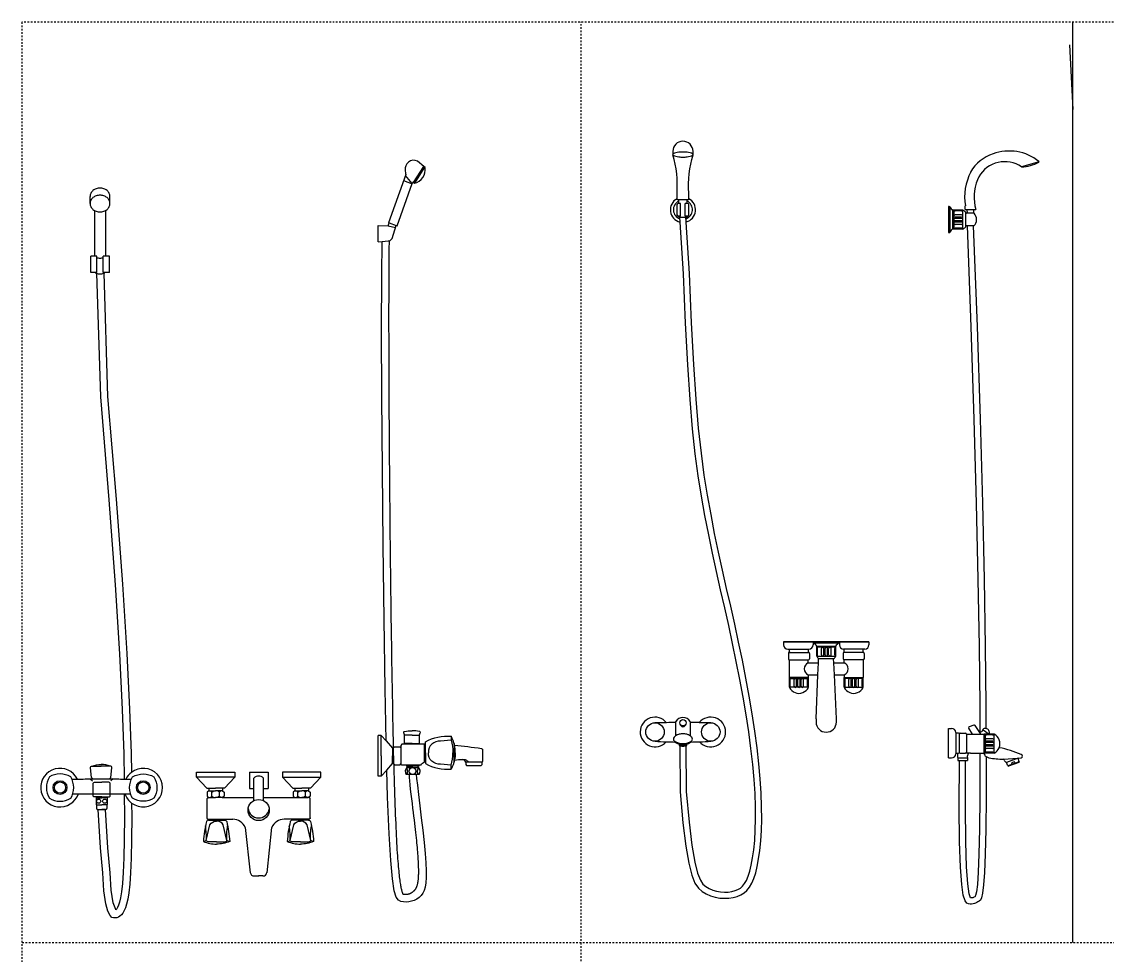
# Model space of a CAD drawing. Header units: inches. Extents: x -292 to 2932, y -132 to 3398.
# Drawn here: x 410.7 to 476.1, y 1110.4 to 1166.7 of the extents above; entities that cross this region are included whole.
import ezdxf

# ---------------------------------------------------------------- set-up
doc = ezdxf.new("R2010")
doc.units = ezdxf.units.IN
doc.header["$MEASUREMENT"] = 0
doc.linetypes.add('DASHDOT2', pattern=[0.5, 0.25, -0.125, 0, -0.125])

# ---------------------------------------------------------------- blocks, each defined once
blk = doc.blocks.new('showerheads_and_shower_faucets')
at = {"color": 18, "linetype": 'DASHDOT2', "true_color": 0x000000, "transparency": 33554541}
for p, q in [((924.4, 4796.1), (924.4, 1080.2)), ((7423.1, 4796.1), (924.4, 4796.1)), ((1781.4, 3383.5), (1781.4, 4796.7)), ((925.3, 3386.4), (7423.1, 3386.4)), ((1781.4, 1950.5), (1781.4, 3383.5))]:
    blk.add_line(p, q, dxfattribs=at)
at = {"color": 18, "true_color": 0x000000, "transparency": 33554541}
for p, q in [((2534.8, 3386.4), (2534.8, 4796.1)), ((2529.7, 4761.2), (2534.8, 4662.1)), ((1524.8, 4550.5), (1540.6, 4574.7)), ((1540.6, 4574.7), (1530.5, 4583.3)), ((2482.9, 4582.1), (2456, 4574.4)), ((1512.8, 4562.8), (1486.5, 4488.8)), ((1499.8, 4483.8), (1522.7, 4549)), ((1029.2, 4518.2), (1029.2, 4529)), ((1059.5, 4518.2), (1059.5, 4529)), ((1946.3, 4524), (1928.3, 4524)), ((1930.8, 4518.3), (1930.8, 4524)), ((1943.8, 4518.3), (1943.8, 4524)), ((1035.8, 4507.5), (1035.8, 4437.8)), ((1052.9, 4507.5), (1052.9, 4437.8)), ((1928.3, 4500.7), (1928.3, 4516.5)), ((1933.8, 4518.3), (1930.1, 4518.3)), ((1933.8, 4498.9), (1933.8, 4518.3)), ((1940.8, 4498.9), (1940.8, 4518.3)), ((1944.5, 4518.3), (1940.8, 4518.3)), ((1946.3, 4500.7), (1946.3, 4516.5)), ((2344.1, 4513.7), (2344.1, 4473.6)), ((2346.3, 4513), (2346.3, 4474.4)), ((2350.8, 4479.1), (2350.8, 4508.3)), ((2366, 4508.2), (2350.8, 4508.3)), ((2352.3, 4508.3), (2352.3, 4479.1)), ((2364.2, 4506.8), (2354.1, 4506.8)), ((2366, 4479.1), (2366, 4508.2)), ((2369.4, 4509), (2369.9, 4514.5)), ((2369.4, 4509), (2372.9, 4509)), ((2372.9, 4509), (2382.8, 4509)), ((2373, 4503.4), (2372.9, 4509)), ((2382.8, 4509), (2386.1, 4509)), ((2382.9, 4503.4), (2382.8, 4509)), ((2384.6, 4514.5), (2386.1, 4509)), ((1933.8, 4498.9), (1930.1, 4498.9)), ((1930.8, 4498.9), (1930.8, 4497.4)), ((1930.8, 4497.4), (1943.8, 4497.4)), ((1944.5, 4498.9), (1940.8, 4498.9)), ((1943.8, 4498.9), (1943.8, 4497.4)), ((2364.2, 4500.9), (2354.1, 4500.9)), ((2364.2, 4497.3), (2354.1, 4497.3)), ((2364.2, 4495.4), (2354.1, 4495.4)), ((2364.2, 4491.8), (2354.1, 4491.8)), ((2370.3, 4505.3), (2370.3, 4482)), ((2370.3, 4505), (2370.3, 4505.3)), ((2373, 4503.4), (2371.9, 4503.4)), ((2382.7, 4503.4), (2373, 4503.4)), ((1470.2, 4459.7), (1470.2, 4484.4)), ((1486.5, 4488.8), (1487.4, 4488.4)), ((1487.4, 4488.4), (1498.2, 4484.4)), ((1498.2, 4484.4), (1499.8, 4483.8)), ((2366, 4479.1), (2350.8, 4479.1)), ((2364.2, 4489.9), (2354.1, 4489.9)), ((2364.2, 4486.3), (2354.1, 4486.3)), ((2366, 4480.4), (2354.1, 4480.4)), ((2370.3, 4482.3), (2370.3, 4482)), ((2372.6, 4483.9), (2371.9, 4483.9)), ((2382, 4483.9), (2372.6, 4483.9)), ((2383, 4483.9), (2382, 4483.9)), ((1035.8, 4437.8), (1030.1, 4437.8)), ((1039.7, 4437.8), (1035.8, 4437.8)), ((1039.7, 4412.7), (1039.7, 4437.8)), ((1049, 4412.7), (1049, 4437.8)), ((1052.9, 4437.8), (1049, 4437.8)), ((1058.7, 4437.8), (1052.9, 4437.8)), ((1037.2, 4412.7), (1030.1, 4412.7)), ((1039.7, 4412.7), (1037.2, 4412.7)), ((1039.7, 4412.7), (1037.2, 4412.7)), ((1051.6, 4412.7), (1049, 4412.7)), ((1051.6, 4412.7), (1049, 4412.7)), ((1058.7, 4412.7), (1051.6, 4412.7)), ((2091.5, 3846.9), (2136.8, 3846.9)), ((2136.8, 3846.9), (2091.5, 3846.9)), ((2091.5, 3846.9), (2091.5, 3842)), ((2177, 3846.9), (2136.8, 3846.9)), ((2136.8, 3845.5), (2136.8, 3842)), ((2176.2, 3844.7), (2137.6, 3844.7)), ((2177, 3846.9), (2222.3, 3846.9)), ((2222.3, 3846.9), (2177, 3846.9)), ((2177, 3846.9), (2177, 3846.8)), ((2177, 3846.9), (2177, 3846.8)), ((2177, 3845.5), (2177, 3842)), ((2222.3, 3846.9), (2222.3, 3842)), ((2098, 3835.6), (2099, 3835.6)), ((2098.8, 3829.1), (2098.8, 3821)), ((2099, 3835.6), (2100.4, 3835.6)), ((2100.4, 3835.6), (2129.3, 3835.6)), ((2100.4, 3830.7), (2129.4, 3830.7)), ((2129.3, 3835.6), (2130.3, 3835.6)), ((2131, 3829.1), (2131, 3821)), ((2142.3, 3840.1), (2171.5, 3840.1)), ((2142.3, 3824.9), (2142.3, 3840.1)), ((2171.4, 3838.6), (2142.3, 3838.6)), ((2142.3, 3824.9), (2171.4, 3824.9)), ((2143.6, 3826.7), (2143.6, 3836.8)), ((2149.5, 3826.7), (2149.5, 3836.8)), ((2153.2, 3826.7), (2153.2, 3836.8)), ((2155, 3826.7), (2155, 3836.8)), ((2158.7, 3826.7), (2158.7, 3836.8)), ((2160.5, 3826.7), (2160.5, 3836.8)), ((2164.2, 3826.7), (2164.2, 3836.8)), ((2170.1, 3826.7), (2170.1, 3836.8)), ((2171.4, 3824.9), (2171.4, 3840.1)), ((2182.8, 3829.1), (2182.8, 3821)), ((2184.5, 3835.6), (2183.5, 3835.6)), ((2213.4, 3830.7), (2184.4, 3830.7)), ((2213.4, 3835.6), (2184.5, 3835.6)), ((2214.8, 3835.6), (2213.4, 3835.6)), ((2215.8, 3835.6), (2214.8, 3835.6)), ((2215, 3829.1), (2215, 3821)), ((2100.2, 3819.4), (2129.4, 3819.4)), ((2100.2, 3819.4), (2100.2, 3810.3)), ((2100.2, 3810.3), (2100.2, 3797.2)), ((2129.4, 3814.6), (2129.4, 3819.4)), ((2129.4, 3814.6), (2144.9, 3814.6)), ((2144.2, 3796.3), (2144.9, 3814.6)), ((2144.9, 3814.6), (2145.2, 3820.7)), ((2168.2, 3820.7), (2145.2, 3820.7)), ((2145.6, 3820.7), (2145.2, 3820.7)), ((2168.5, 3814.6), (2168.2, 3820.7)), ((2168.5, 3820.7), (2168.2, 3820.7)), ((2168.2, 3820.7), (2168.5, 3820.7)), ((2169.3, 3796.3), (2168.5, 3814.6)), ((2168.5, 3814.6), (2184.4, 3814.6)), ((2213.6, 3819.4), (2184.4, 3819.4)), ((2184.4, 3814.6), (2184.4, 3819.4)), ((2213.6, 3819.4), (2213.6, 3810.3)), ((2213.6, 3810.3), (2213.6, 3797.2)), ((2100.2, 3797.2), (2100.2, 3792.3)), ((2129.4, 3792.3), (2100.2, 3792.3)), ((2100.3, 3784.5), (2100.3, 3792.3)), ((2129.4, 3796.3), (2144.2, 3796.3)), ((2129.4, 3796.3), (2129.4, 3792.3)), ((2129.5, 3792.3), (2129.4, 3792.3)), ((2129.5, 3777.1), (2129.5, 3792.3)), ((2141.3, 3728.9), (2144.2, 3796.3)), ((2169.3, 3796.3), (2184.4, 3796.3)), ((2172.4, 3728.9), (2169.3, 3796.3)), ((2184.3, 3792.3), (2184.4, 3792.3)), ((2184.3, 3777.1), (2184.3, 3792.3)), ((2184.4, 3796.3), (2184.4, 3792.3)), ((2184.4, 3792.3), (2213.6, 3792.3)), ((2213.5, 3784.5), (2213.5, 3792.3)), ((2213.6, 3797.2), (2213.6, 3792.3)), ((2100.3, 3790.7), (2129.5, 3790.7)), ((2100.3, 3777.1), (2100.3, 3784.5)), ((2129.5, 3777.1), (2100.3, 3777.1)), ((2101.7, 3778.9), (2101.7, 3789)), ((2107.6, 3778.9), (2107.6, 3789)), ((2111.2, 3778.9), (2111.2, 3789)), ((2113.1, 3778.9), (2113.1, 3789)), ((2116.7, 3778.9), (2116.7, 3789)), ((2118.6, 3778.9), (2118.6, 3789)), ((2122.2, 3778.9), (2122.2, 3789)), ((2128.1, 3778.9), (2128.1, 3789)), ((2213.5, 3790.7), (2184.3, 3790.7)), ((2184.3, 3777.1), (2213.5, 3777.1)), ((2185.7, 3778.9), (2185.7, 3789)), ((2191.6, 3778.9), (2191.6, 3789)), ((2195.2, 3778.9), (2195.2, 3789)), ((2197.1, 3778.9), (2197.1, 3789)), ((2200.7, 3778.9), (2200.7, 3789)), ((2202.6, 3778.9), (2202.6, 3789)), ((2206.2, 3778.9), (2206.2, 3789)), ((2212.1, 3778.9), (2212.1, 3789)), ((2213.5, 3777.1), (2213.5, 3784.5)), ((1926.1, 3724.5), (1926.1, 3723.1)), ((1926.1, 3723.1), (1926.1, 3703)), ((1948.5, 3724.5), (1948.5, 3723.1)), ((1948.5, 3723.1), (1948.5, 3702.9)), ((2344.1, 3668.9), (2344.1, 3714.2)), ((2344.1, 3714.2), (2348.9, 3714.2)), ((2375, 3714.5), (2380.6, 3705.5)), ((2383.1, 3719), (2376, 3716.8)), ((2391, 3709.5), (2384.9, 3718.4)), ((2393.7, 3705.6), (2391, 3709.5)), ((2396.6, 3712.6), (2397.1, 3712.2)), ((2397.1, 3712.2), (2406.5, 3705.4)), ((1470.2, 3640.8), (1470.2, 3703.3)), ((2355.4, 3707.8), (2355.4, 3706.7)), ((2355.4, 3706.7), (2355.4, 3676.5)), ((2360.3, 3705.3), (2360.3, 3677.8)), ((2361.9, 3707), (2370, 3707)), ((2371.6, 3705.5), (2380.6, 3705.5)), ((2371.6, 3705.3), (2371.6, 3677.8)), ((2380.6, 3705.5), (2393.7, 3705.5)), ((2393.7, 3705.5), (2398.7, 3705.5)), ((2398.7, 3676.3), (2398.7, 3705.5)), ((2406.5, 3705.4), (2398.7, 3705.4)), ((2400.2, 3705.4), (2400.2, 3676.3)), ((2412.1, 3704.1), (2402, 3704.1)), ((2412.1, 3698.2), (2402, 3698.2)), ((2412.1, 3694.5), (2402, 3694.5)), ((2412.1, 3692.7), (2402, 3692.7)), ((2413.9, 3705.4), (2406.5, 3705.4)), ((2413.9, 3676.3), (2413.9, 3705.4)), ((1492.5, 3683.9), (1493.8, 3683.9)), ((1514.3, 3689.9), (1514.3, 3690.9)), ((1530.4, 3689.9), (1530.4, 3690.9)), ((1931.6, 3689.5), (1931.6, 3687.9)), ((1931.6, 3687.9), (1943.2, 3687.9)), ((1943.2, 3687.9), (1943.2, 3689.5)), ((2355.4, 3676.5), (2355.4, 3675.4)), ((2361.9, 3676.2), (2370, 3676.2)), ((2375, 3676.3), (2370, 3676.2)), ((2377.9, 3676.3), (2375, 3676.3)), ((2377.9, 3676.3), (2392.2, 3676.3)), ((2392.2, 3676.3), (2398.7, 3676.3)), ((2413.9, 3676.3), (2398.7, 3676.3)), ((2412.1, 3689), (2402, 3689)), ((2412.1, 3687.2), (2402, 3687.2)), ((2412.1, 3683.5), (2402, 3683.5)), ((2412.1, 3677.6), (2402, 3677.6)), ((1492.5, 3660.2), (1493.8, 3660.2)), ((2344.1, 3668.9), (2348.9, 3668.9)), ((2358.3, 3669.1), (2358.3, 3665.2)), ((2358.3, 3669.1), (2373, 3669.1)), ((2358.3, 3665.2), (2360.9, 3665.2)), ((2360.9, 3665.2), (2370.4, 3665.2)), ((2370.4, 3665.2), (2373, 3665.2)), ((2373, 3669.1), (2373, 3665.2)), ((2428, 3667), (2450.5, 3668.6)), ((2450.6, 3668.6), (2433.1, 3662.2)), ((2435, 3656.8), (2433.1, 3662.2)), ((2452.4, 3662.9), (2435, 3656.8)), ((2451.9, 3661.9), (2436, 3656.3)), ((2450.5, 3668.6), (2450.6, 3668.6)), ((2450.6, 3668.6), (2455.6, 3669)), ((2452.4, 3662.9), (2450.6, 3668.6)), ((2452.4, 3662.9), (2451.9, 3661.9)), ((1273.1, 3647), (1282.7, 3647)), ((1282.7, 3647), (1292, 3647)), ((1292, 3647), (1301.7, 3647)), ((1517.8, 3643.5), (1513.5, 3643.5)), ((1514.1, 3658.2), (1514.1, 3656.1)), ((1514.1, 3656.1), (1515.4, 3656.1)), ((1514.1, 3654.4), (1515.4, 3654.4)), ((1515.4, 3656.1), (1523.3, 3656.1)), ((1515.4, 3656.1), (1515.4, 3654.4)), ((1515.4, 3654.4), (1531.2, 3654.4)), ((1528.9, 3643.5), (1517.8, 3643.5)), ((1531.2, 3656.1), (1523.3, 3656.1)), ((1533.1, 3643.5), (1528.9, 3643.5)), ((1531.2, 3656.1), (1531.2, 3654.4)), ((1532.5, 3656.1), (1531.2, 3656.1)), ((1531.2, 3654.4), (1532.5, 3654.4)), ((1532.5, 3658.2), (1532.5, 3656.1)), ((2435, 3656.8), (2436, 3656.3)), ((1280.2, 3621.9), (1280.2, 3638.2)), ((1294.6, 3621.9), (1294.6, 3638.2)), ((1273.1, 3621.9), (1280.2, 3621.9)), ((1280.2, 3608.2), (1280.2, 3621.9)), ((1294.6, 3608.2), (1294.6, 3621.9)), ((1294.6, 3621.9), (1301.7, 3621.9)), ((1280.2, 3603.6), (1280.2, 3608.2)), ((1294.6, 3603.6), (1294.6, 3608.2)), ((1041.4, 3589.9), (1052.6, 3589.9)), ((1235.1, 3575), (1247.7, 3575)), ((1266.9, 3562.4), (1274.5, 3493.2)), ((1307.3, 3562.4), (1299.7, 3493.2)), ((1339.1, 3575), (1326.5, 3575)), ((1280.3, 3488.2), (1287.4, 3488.2)), ((1293.9, 3488.2), (1286.9, 3488.2))]:
    blk.add_line(p, q, dxfattribs=at)
for points in [[(1952.8, 4593.1), (1952.8, 4598.1, 1), (1921.8, 4598.1), (1921.8, 4593.1)], [(1921.9, 4596.7, 0.114468), (1921.8, 4596.1, 0.263573)], [(1928.3, 4525.7), (1928.3, 4534.2, 0.09167), (1921.8, 4592.8, 0.091964)], [(1946.3, 4525.7), (1946.3, 4534.2, -0.09167), (1952.8, 4592.8, -0.091964)], [(1524.8, 4550.5), (1525.9, 4549.4, 0.401131), (1542.2, 4573.5), (1540.6, 4574.7)], [(1522.7, 4549, -0.001472), (1512.1, 4560.9, -1.013604)], [(1059.5, 4529, 0.114159), (1058.4, 4533.8, 0.10366), (1055.1, 4538.1, 0.091606), (1050.3, 4540.9, 0.08459), (1044.4, 4541.9, 0.08459), (1038.4, 4540.9, 0.091606), (1033.6, 4538.1, 0.10366), (1030.3, 4533.8, 0.114159), (1029.2, 4529, 0.114159)], [(1059.5, 4518.2, 0.114159), (1058.4, 4523, 0.10366), (1055.1, 4527.3, 0.091606), (1050.3, 4530, 0.08459), (1044.4, 4531, 0.08459), (1038.4, 4530, 0.091606), (1033.6, 4527.3, 0.10366), (1030.3, 4523, 0.114159)], [(1928.3, 4524), (1928.3, 4525.7, 0.09167)], [(1946.3, 4524), (1946.3, 4525.7, -0.09167)], [(1030.3, 4523, 0.114159), (1029.2, 4518.2, 0.114159)], [(1029.2, 4518.2, 0.114159), (1030.3, 4513.4, 0.10366), (1033.6, 4509.1, 0.043813), (1035.8, 4507.5, 0.08459)], [(1035.8, 4507.5, 0.047602), (1038.4, 4506.3, 0.08459), (1044.4, 4505.3, 0.08459), (1050.3, 4506.3, 0.047602), (1052.9, 4507.5, 0.10366)], [(1052.9, 4507.5, 0.043813), (1055.1, 4509.1, 0.10366), (1058.4, 4513.4, 0.114159), (1059.5, 4518.2, 0.114159)], [(1487.6, 4461.2, 0.189229), (1491.7, 4464.6), (1498.2, 4484.4)], [(1470.2, 4459.7), (1476.4, 4460.2, 0.248032)], [(1476.4, 4460.2), (1486, 4460.9, 0.056167), (1487.6, 4461.2)], [(1039.7, 4435.2, 0.036466), (1041.4, 4434.9, 0.034134), (1044.4, 4434.7, 0.034134), (1047.3, 4434.9, 0.036466), (1049, 4435.2, 0.08895)], [(1037.2, 4412.7), (1037.2, 4412.1, 0.030318), (1038.5, 4411.5, 0.010823), (1039, 4411.3, 0.034134)], [(1039, 4411.3, 0.053006), (1041.4, 4410.7, 0.034134), (1044.4, 4410.5, 0.034134), (1047.3, 4410.7, 0.050833), (1049.7, 4411.3, 0.010364), (1050.1, 4411.4)], [(1050.1, 4411.4, 0.032947), (1051.6, 4412.1), (1051.6, 4412.7)], [(2129.4, 3830.7, 0.037356), (2129.6, 3832.4, 0.066315), (2129.4, 3835.5, 0.066315)], [(2184.4, 3830.7, -0.037356), (2184.2, 3832.4, -0.066315), (2184.4, 3835.5, -0.066315)], [(2141.3, 3728.9), (2141.3, 3724, 1), (2172.4, 3724), (2172.4, 3728.9)], [(2172.3, 3725.3, 0.114468), (2172.4, 3725.9, 0.263573)], [(1514.3, 3690.9), (1510.8, 3690.9), (1510.8, 3704.2), (1509.6, 3707.5, -0.493093), (1510.9, 3709.4, -0.046002), (1522.3, 3710.5, -0.460491)], [(1530.4, 3690.9), (1533.8, 3690.9), (1533.8, 3704.2), (1535, 3707.5, 0.493093), (1533.7, 3709.4, 0.046002), (1522.3, 3710.5, 0.460491)], [(1543, 3687.5), (1543, 3693.7, -0.154226), (1582.3, 3702.2)], [(1582.3, 3696.3), (1565.8, 3694.6, 0.460497), (1547.5, 3677.3, 0.002781), (1547.5, 3677)], [(1582.3, 3702.2), (1582.3, 3696.3, -0.06718), (1584.9, 3677)], [(1587.4, 3688.7, 0.069009), (1582.3, 3702.2, 42.740957)], [(1937.3, 3690.9, 0.167236), (1951.3, 3695.7, 0.010037)], [(1543, 3677), (1543, 3687.5, -0.154226)], [(1543, 3677), (1543, 3665.3, 0.154226)], [(1582.3, 3657.8), (1565.8, 3659.5, -0.460497), (1547.5, 3676.8, -0.002781), (1547.5, 3677)], [(1582.3, 3651.8), (1582.3, 3657.8, 0.06718), (1584.9, 3677)], [(1587.4, 3688.7, -0.016026), (1628.5, 3683.4, -0.465055), (1630.4, 3680.2), (1630.4, 3664), (1629.7, 3662.3)], [(1588.6, 3677, 0.055999), (1587.4, 3688.7, 42.740957)], [(1588.6, 3677, -0.054905), (1587.4, 3665.6, -42.740957)], [(1032.1, 3656.5, -0.080845), (1046.1, 3658.8, -0.039297)], [(1060.1, 3656.5, 0.080845), (1046.1, 3658.8, 0.039297)], [(1505.1, 3659.9), (1505.1, 3659.3), (1506.6, 3658.2), (1514.1, 3658.2, -0.243813)], [(1532.5, 3658.2), (1536.1, 3658.2, -0.243813), (1541.3, 3662.3), (1541.3, 3665.3)], [(1543, 3665.3), (1543, 3660.4, 0.154226), (1582.3, 3651.8)], [(1587.4, 3665.6, -0.070105), (1582.3, 3651.8, -42.740957)], [(1587.4, 3665.6, -0.053056), (1600.1, 3666.8, -0.284558)], [(1600.1, 3666.8, -0.006139), (1601.5, 3666.8, -0.284558), (1608.3, 3662.3, 0.077789)], [(1604.5, 3662.3, 0.234462), (1600.1, 3666.8, 0.215044)], [(1629.7, 3662.3), (1604.5, 3662.3, 0.234462)], [(999.5, 3639.8, 0.281574), (966.8, 3639.8, 3.55146)], [(1033.2, 3636.9), (1031.4, 3639.2), (1029.7, 3654, -0.472691), (1032.1, 3656.5)], [(1059, 3636.9), (1060.8, 3639.2), (1062.5, 3654, 0.472691), (1060.1, 3656.5)], [(1094.3, 3639.8, -0.281574), (1127, 3639.8, -3.55146)], [(1514.1, 3658.2), (1532.5, 3658.2, -0.243813)], [(966.8, 3639.8, 0.281574), (966.8, 3607.1, 3.55146)], [(999.5, 3607.1, 0.281574), (999.5, 3639.8, 3.55146)], [(1001.4, 3636.2, -0.00159), (1009.8, 3636.4, 0.018232)], [(1009.8, 3636.4, -0.004447), (1033.2, 3636.9, -0.00338)], [(1033.2, 3636.9, -0.000907), (1038, 3636.9, -0.00338), (1055.8, 3636.9, -0.000601), (1059, 3636.9, 0.018232)], [(1033.7, 3614.1), (1033.7, 3629.6, -0.414214), (1035.7, 3631.6), (1046.9, 3631.6)], [(1060.1, 3614.1), (1060.1, 3629.6, 0.414214), (1058.1, 3631.6), (1046.9, 3631.6)], [(1059, 3636.9, -0.004254), (1081.4, 3636.5, 0.018232)], [(1081.4, 3636.5, -0.000501), (1084, 3636.5, 0.018232)], [(1084, 3636.5, -0.00159), (1092.4, 3636.2, 0.018232)], [(1094.3, 3607.1, -0.281574), (1094.3, 3639.8, -3.55146)], [(1127, 3639.8, -0.281574), (1127, 3607.1, -3.55146)], [(1033.7, 3611.4), (1033.7, 3614.1, -0.414214)], [(1038.3, 3609.4), (1035.7, 3609.4, -0.414214), (1033.7, 3611.4)], [(1038.3, 3609.5), (1038.3, 3598.1, 0.414214), (1039.1, 3597.3), (1039.2, 3597.3)], [(1046.9, 3609.4), (1038.3, 3609.4, -0.414214)], [(1046.9, 3609.4), (1055.5, 3609.4, 0.414214)], [(1055.5, 3609.5), (1055.5, 3598.1, -0.414214), (1054.7, 3597.3), (1054.6, 3597.3)], [(1055.5, 3609.4), (1058.1, 3609.4, 0.414214), (1060.1, 3611.4)], [(1060.1, 3611.4), (1060.1, 3614.1, 0.414214)], [(966.8, 3607.1, 0.281574), (999.5, 3607.1, 3.55146)], [(1039.2, 3597.3), (1039.2, 3591.5, 0.414214), (1040.8, 3589.9), (1041.2, 3589.9), (1041.4, 3589.9)], [(1054.6, 3597.3), (1054.6, 3591.5, -0.414214), (1053, 3589.9), (1052.6, 3589.9), (1052.6, 3589.9)], [(1127, 3607.1, -0.281574), (1094.3, 3607.1, -3.55146)], [(1210.9, 3608.2), (1207.9, 3606.2), (1207.9, 3577.2, 0.486035), (1210.7, 3575)], [(1366.3, 3577.2), (1366.3, 3606.2, 0.414214), (1364.3, 3608.2), (1363.9, 3608.2)], [(1366.3, 3577.2, -0.486035), (1363.5, 3575)], [(1210.7, 3573.8, 0.267309), (1207.3, 3571.4, 0.037287), (1202.7, 3541, 0.091288), (1222.9, 3536.8, 2.64258)], [(1202.7, 3541, 0.167018), (1207.1, 3542.4, 0.059643), (1205.9, 3564.7, -3.293794)], [(1222.9, 3540.2), (1211.1, 3540.2, -0.256857), (1207.1, 3542.4), (1212.7, 3566.4, -0.295314), (1222.9, 3572.2, -0.695222)], [(1210.7, 3575), (1235.1, 3575, -0.298825)], [(1235.1, 3573.8, -0.267309), (1238.5, 3571.4, -0.037287), (1243.1, 3541, -0.091288), (1222.9, 3536.8, -2.64258)], [(1222.9, 3540.2), (1234.7, 3540.2, 0.256857), (1238.7, 3542.4), (1233.1, 3566.4, 0.295314), (1222.9, 3572.2, 0.695222)], [(1243.1, 3541, -0.167018), (1238.7, 3542.4, -0.059643), (1239.9, 3564.7, 3.293794)], [(1339.1, 3573.8, 0.267309), (1335.7, 3571.4, 0.037287), (1331.1, 3541, 0.091288), (1351.3, 3536.8, 2.64258)], [(1331.1, 3541, 0.167018), (1335.5, 3542.4, 0.059643), (1334.3, 3564.7, -3.293794)], [(1351.3, 3540.2), (1339.5, 3540.2, -0.256857), (1335.5, 3542.4), (1341.1, 3566.4, -0.295314), (1351.3, 3572.2, -0.695222)], [(1363.5, 3575), (1339.1, 3575, 0.298825)], [(1363.5, 3573.8, -0.267309), (1366.9, 3571.4, -0.037287), (1371.5, 3541, -0.091288), (1351.3, 3536.8, -2.64258)], [(1351.3, 3540.2), (1363.1, 3540.2, 0.256857), (1367.1, 3542.4), (1361.5, 3566.4, 0.295314), (1351.3, 3572.2, 0.695222)], [(1371.5, 3541, -0.167018), (1367.1, 3542.4, -0.059643), (1368.3, 3564.7, 3.293794)]]:
    blk.add_lwpolyline(points, format="xyb", dxfattribs=at)
blk.add_lwpolyline([(1921.8, 4593.2, 0.263573), (1922.4, 4592.1, 0.074288), (1926.3, 4590.5, 0.035232), (1930.9, 4589.7, 0.025624), (1937.3, 4589.3, 0.025624), (1943.7, 4589.7, 0.035232), (1948.3, 4590.5, 0.074288), (1952.2, 4592.1, 0.263573), (1952.8, 4593.2, 0.263573), (1952.2, 4594.3, 0.074288), (1948.3, 4595.9, 0.035232), (1943.7, 4596.7, 0.025624), (1937.3, 4597, 0.025624), (1930.9, 4596.7, 0.035232), (1926.3, 4595.9, 0.074288), (1922.4, 4594.3, 0.263573)], format="xyb", close=True, dxfattribs=at)
for points in [[(1541.6, 4573.9), (1525.9, 4549.4)], [(1509.4, 4553.4), (1522.5, 4548.4)], [(1933, 4489.8), (1932.5, 4497.4)], [(1942.3, 4490), (1941.9, 4497.4)], [(1942.3, 4489.8), (1942.3, 4490)], [(1470.2, 4484.4), (1486, 4483.8)], [(1486, 4483.8), (1487.4, 4488.4)], [(1486, 4483.8), (1497.2, 4481.5)], [(1932.6, 3687.6), (1932.9, 3616.9), (1937.3, 3569.6), (1941.7, 3533.8), (1946.1, 3507.6), (1950.7, 3489.3), (1955.6, 3477.2), (1960.9, 3469.4), (1966.7, 3464.4), (1972.9, 3460.6), (1979.6, 3457.7), (1986.6, 3455.6), (1993.6, 3454.3), (2000.7, 3453.9), (2007.6, 3454.1), (2014.2, 3455.1), (2020.3, 3456.7), (2025.9, 3459.1), (2030.9, 3462.2), (2035.4, 3466.1), (2039.4, 3471.1), (2042.9, 3477.1), (2046, 3484.4), (2048.8, 3492.9), (2051.2, 3502.8), (2053.3, 3514.3), (2055.1, 3527.3), (2056.6, 3541.8), (2057.6, 3557.8), (2058, 3575.3), (2057.9, 3594.3), (2057.2, 3614.8), (2055.8, 3636.7), (2053.6, 3660), (2050.8, 3684.5), (2047.3, 3710.1), (2043.3, 3736.5), (2038.7, 3763.5), (2033.7, 3791), (2028.3, 3818.6), (2022.6, 3846.3), (2016.6, 3873.8), (2010.5, 3901.2), (2004.2, 3928.7), (1998, 3956.4), (1991.9, 3984.3), (1985.9, 4012.8), (1980.3, 4041.8), (1974.9, 4071.5), (1970, 4102.3), (1965.6, 4135.9), (1961.4, 4174.1), (1957.6, 4218.7), (1954, 4271.8), (1950.6, 4335.2), (1947.4, 4410.8), (1942.4, 4489.8)], [(1933, 4489.5), (1933, 4489.8)], [(1942, 3687.6), (1942.4, 3617.4), (1946.7, 3570.6), (1951.1, 3535.1), (1955.4, 3509.5), (1959.7, 3492.2), (1964, 3481.6), (1968, 3475.7), (1972.3, 3472), (1977.3, 3468.9), (1982.9, 3466.5), (1988.8, 3464.8), (1994.8, 3463.7), (2000.9, 3463.3), (2006.8, 3463.5), (2012.3, 3464.3), (2017.3, 3465.7), (2021.6, 3467.5), (2025.3, 3469.7), (2028.6, 3472.6), (2031.7, 3476.4), (2034.5, 3481.4), (2037.2, 3487.7), (2039.7, 3495.5), (2042, 3504.8), (2044.1, 3515.8), (2045.8, 3528.4), (2047.2, 3542.6), (2048.2, 3558.2), (2048.7, 3575.4), (2048.6, 3594.1), (2047.8, 3614.3), (2046.4, 3636), (2044.3, 3659), (2041.5, 3683.4), (2038, 3708.8), (2034, 3735), (2029.5, 3761.9), (2024.5, 3789.2), (2019.1, 3816.8), (2013.4, 3844.3), (2007.5, 3871.7), (2001.3, 3899.1), (1995.1, 3926.6), (1988.9, 3954.3), (1982.7, 3982.4), (1976.8, 4010.9), (1971.1, 4040.1), (1965.7, 4069.9), (1960.8, 4101), (1956.3, 4134.8), (1952.1, 4173.2), (1948.2, 4218), (1944.7, 4271.3), (1941.3, 4334.8), (1938.1, 4410.4), (1933, 4489.5)], [(2372.6, 4483.9), (2378.4, 4329.4), (2383, 4187.7), (2386.6, 4058.7), (2389.1, 3942.6), (2390.9, 3839.4), (2391.9, 3749.4), (2392.1, 3709.1)], [(2382, 4483.9), (2387.8, 4329.7), (2392.5, 4188), (2396, 4059), (2398.6, 3942.8), (2400.3, 3839.6), (2401.3, 3749.5), (2401.5, 3713.9)], [(1482.6, 3695), (1481, 3774.7), (1479.4, 3880.9), (1478, 3995), (1476.9, 4110.8), (1476.1, 4222.3), (1475.8, 4323.5), (1475.9, 4408.1), (1476.4, 4460.2)], [(1494.1, 3684.4), (1494.1, 3685.8), (1493.9, 3696.3), (1493.6, 3707.1), (1493.4, 3718.2), (1493.1, 3729.5), (1492.9, 3741.1), (1492.7, 3752.9), (1492.5, 3765), (1492.2, 3777.3), (1492, 3789.8), (1491.8, 3802.5), (1491.6, 3815.4), (1491.4, 3828.5), (1491.2, 3841.7), (1491, 3855.1), (1490.8, 3868.7), (1490.6, 3882.4), (1490.4, 3896.2), (1490.2, 3910.1), (1490, 3924.2), (1489.9, 3938.3), (1489.7, 3952.5), (1489.5, 3966.7), (1489.3, 3981.1), (1489.2, 3995.4), (1489, 4009.8), (1488.9, 4024.2), (1488.7, 4038.6), (1488.6, 4052.9), (1488.5, 4067.3), (1488.3, 4081.7), (1488.2, 4095.9), (1488.1, 4110.2), (1488, 4124.3), (1487.9, 4138.4), (1487.8, 4152.4), (1487.7, 4166.3), (1487.6, 4180.1), (1487.5, 4193.8), (1487.4, 4207.3), (1487.4, 4220.6), (1487.3, 4233.9), (1487.2, 4247), (1487.2, 4260.1), (1487.2, 4273.2), (1487.1, 4286.5), (1487.1, 4300), (1487.1, 4313.7), (1487, 4327.8), (1487, 4342.2), (1487, 4357.3), (1487.1, 4373.1), (1487.1, 4389.9), (1487.2, 4407.8), (1487.3, 4427), (1487.5, 4447.7), (1487.6, 4461.2)], [(1030.1, 4412.7), (1030.1, 4437.8)], [(1058.7, 4412.7), (1058.7, 4437.8)], [(1039, 4411.3), (1044.9, 4221.9), (1058, 4064.3), (1067.5, 3934.2), (1074.2, 3828.2), (1078.4, 3743.1), (1080.7, 3675.4), (1081.4, 3636.5)], [(1050.1, 4411.4), (1056, 4222.8), (1069.1, 4065.2), (1078.7, 3934.9), (1085.4, 3828.8), (1089.6, 3743.5), (1091.9, 3675.7), (1092.4, 3646.8)], [(1475.2, 3703.3), (1470.2, 3703.3)], [(1475.2, 3672.1), (1475.2, 3703.3)], [(1475.2, 3703.3), (1482.6, 3695)], [(1482.6, 3695), (1492.5, 3683.9)], [(1522.3, 3703.6), (1510.8, 3703.6)], [(1522.3, 3703.6), (1533.8, 3703.6)], [(1492.5, 3683.9), (1492.5, 3672.1)], [(1493.8, 3683.9), (1493.8, 3684.1), (1494.1, 3684.4)], [(1493.8, 3672.1), (1493.8, 3683.9)], [(1494.1, 3684.4), (1495.7, 3685.8), (1503.9, 3685.8), (1505.1, 3684.2)], [(1514.3, 3689.9), (1506.6, 3689.9), (1505.1, 3688.1)], [(1505.1, 3688.1), (1505.1, 3684.2)], [(1505.1, 3684.2), (1505.1, 3659.9)], [(1522.3, 3690.9), (1514.3, 3690.9)], [(1530.4, 3689.9), (1514.3, 3689.9)], [(1522.3, 3690.9), (1530.4, 3690.9)], [(1541.3, 3687.5), (1541.3, 3689.9), (1530.4, 3689.9)], [(1541.3, 3665.3), (1541.3, 3687.5)], [(1541.3, 3687.5), (1543, 3687.5)], [(1543, 3687.5), (1543, 3690.5)], [(1543, 3677), (1543, 3687.5)], [(1543, 3677), (1543, 3663.6)], [(1586.8, 3691), (1586.8, 3677)], [(1586.8, 3663.1), (1586.8, 3677)], [(2392.2, 3676.3), (2392.3, 3672.7), (2392.1, 3609.5), (2391.6, 3559.6), (2390.8, 3521.7), (2389.7, 3494.1), (2388.4, 3475.3), (2387, 3463.7), (2385.7, 3458.1), (2385.1, 3457), (2385.1, 3456.9), (2384.2, 3456.3), (2383.1, 3455.7), (2382.2, 3455.2), (2381.2, 3454.9), (2380.3, 3454.7), (2379.2, 3454.6), (2377.8, 3454.6), (2377.8, 3454.6), (2376, 3460.8), (2373.7, 3476.1), (2371.9, 3501.9), (2370.5, 3540.5), (2370, 3594.1), (2370.4, 3665.1)], [(1475.2, 3672.1), (1475.2, 3640.8)], [(1483.8, 3650.4), (1492.5, 3660.2)], [(1492.5, 3660.2), (1492.5, 3672.1)], [(1493.8, 3672.1), (1493.8, 3660.2)], [(1493.8, 3660.2), (1493.8, 3660), (1494.8, 3659.2)], [(1494.8, 3659.2), (1495.7, 3658.3), (1503.9, 3658.3), (1505.1, 3659.9)], [(1517.8, 3643.5), (1517.9, 3639.2), (1518.3, 3633.9), (1518.9, 3627.7), (1519.6, 3620.9), (1520.5, 3613.7), (1521.4, 3606.3), (1522.3, 3599), (1523.2, 3592), (1524.1, 3585.5), (1524.8, 3579.5), (1525.5, 3573.9), (1526.1, 3568.7), (1526.7, 3563.8), (1527.2, 3559.2), (1527.7, 3554.8), (1528.2, 3550.6), (1528.6, 3546.6), (1529, 3542.7), (1529.3, 3538.9), (1529.7, 3535.3), (1530, 3531.8), (1530.3, 3528.4), (1530.6, 3525.2), (1530.8, 3522), (1531, 3519), (1531.2, 3516.1), (1531.4, 3513.3), (1531.5, 3510.6), (1531.7, 3508), (1531.8, 3505.6), (1531.8, 3503.2), (1531.9, 3501), (1532, 3498.8), (1532, 3496.7), (1532, 3494.8), (1532, 3492.9), (1532, 3491.1), (1531.9, 3489.4), (1531.9, 3487.8), (1531.8, 3486.3), (1531.7, 3484.9), (1531.6, 3483.5), (1531.5, 3482.2), (1531.3, 3481), (1531.2, 3479.9), (1531.1, 3478.9), (1530.9, 3477.9), (1530.7, 3476.9), (1530.6, 3476.1), (1530.4, 3475.3), (1530.2, 3474.5), (1530, 3473.8), (1529.8, 3473.2), (1529.6, 3472.5), (1529.4, 3472), (1529.2, 3471.4), (1529, 3470.9), (1528.8, 3470.4), (1528.6, 3470), (1528.3, 3469.5), (1528.1, 3469.1), (1527.9, 3468.7), (1527.6, 3468.3), (1527.4, 3468), (1527.1, 3467.6), (1526.9, 3467.3), (1526.6, 3466.9), (1526.4, 3466.6), (1526.1, 3466.3), (1525.8, 3465.9), (1525.6, 3465.6), (1525.3, 3465.3), (1525, 3465), (1524.7, 3464.8), (1524.4, 3464.5), (1524.1, 3464.2), (1523.8, 3464), (1523.5, 3463.7), (1523.2, 3463.5), (1522.9, 3463.2), (1522.6, 3463), (1522.3, 3462.8), (1522, 3462.6), (1521.7, 3462.4), (1521.4, 3462.2), (1521.1, 3462), (1520.8, 3461.8), (1520.5, 3461.6), (1520.1, 3461.5), (1519.8, 3461.3), (1519.5, 3461.2), (1519.2, 3461), (1518.9, 3460.9), (1518.6, 3460.8), (1518.2, 3460.6), (1517.9, 3460.5), (1517.6, 3460.4), (1517.3, 3460.3), (1517, 3460.2), (1516.6, 3460.1), (1516.3, 3460), (1516, 3460), (1515.7, 3459.9), (1515.3, 3459.8), (1515, 3459.8), (1514.7, 3459.7), (1514.4, 3459.7), (1514.1, 3459.6), (1513.7, 3459.6), (1513.4, 3459.6), (1513.1, 3459.6), (1512.8, 3459.6), (1512.5, 3459.5), (1512.2, 3459.5), (1511.9, 3459.5), (1511.6, 3459.6), (1511.3, 3459.6), (1511, 3459.6), (1510.7, 3459.6), (1510.5, 3459.6), (1510.3, 3459.6), (1510, 3459.7), (1509.8, 3459.7), (1509.6, 3459.7), (1509.4, 3459.8), (1509.3, 3459.8), (1509.1, 3459.9), (1509, 3459.9), (1508.9, 3460), (1508.8, 3460.1), (1508.7, 3460.2), (1508.6, 3460.4), (1508.5, 3460.6), (1508.3, 3460.9), (1508.2, 3461.3), (1508, 3461.7), (1507.8, 3462.3), (1507.6, 3463), (1507.4, 3463.8), (1507.1, 3464.7), (1506.8, 3465.8), (1506.5, 3466.9), (1506.2, 3468.3), (1505.9, 3469.7), (1505.6, 3471.3), (1505.3, 3473), (1505, 3474.9), (1504.6, 3477), (1504.3, 3479.2), (1504, 3481.6), (1503.7, 3484.1), (1503.3, 3486.8), (1503, 3489.6), (1502.7, 3492.7), (1502.4, 3495.9), (1502, 3499.3), (1501.7, 3502.9), (1501.4, 3506.7), (1501.1, 3510.6), (1500.8, 3514.8), (1500.5, 3519.2), (1500.1, 3523.7), (1499.8, 3528.5), (1499.5, 3533.5), (1499.2, 3538.8), (1498.9, 3544.2), (1498.7, 3549.9), (1498.4, 3555.8), (1498.1, 3562), (1497.8, 3568.4), (1497.5, 3575), (1497.2, 3581.9), (1497, 3589.1), (1496.7, 3596.5), (1496.4, 3604.2), (1496.1, 3612.1), (1495.9, 3620.3), (1495.6, 3628.8), (1495.4, 3637.6), (1495.1, 3646.7), (1494.8, 3656.1), (1494.8, 3659.2)], [(1541.3, 3665.3), (1543, 3665.3)], [(1604.5, 3662.3), (1604.5, 3658.9), (1606, 3657.4), (1628.3, 3657.4), (1629.7, 3658.9), (1629.7, 3662.3)], [(2401.7, 3671.2), (2401.6, 3609.4), (2401.1, 3559.5), (2400.3, 3521.4), (2399.1, 3493.6), (2397.8, 3474.4), (2396.3, 3462), (2394.6, 3454.9), (2392.9, 3451.3), (2391.1, 3449.6), (2389.3, 3448.4), (2387.5, 3447.3), (2385.7, 3446.5), (2383.8, 3445.8), (2381.8, 3445.4), (2379.6, 3445.2), (2377.3, 3445.2), (2374.8, 3445.4), (2372.1, 3446.4), (2369.4, 3450), (2366.7, 3458.7), (2364.4, 3475.1), (2362.4, 3501.4), (2361.1, 3540.3), (2360.5, 3594), (2360.9, 3665.2)], [(1032.1, 3656.5), (1046.1, 3656.5)], [(1060.1, 3656.5), (1046.1, 3656.5)], [(1192.3, 3647), (1250.7, 3647), (1250.7, 3639.6)], [(1192.3, 3639.6), (1192.3, 3647)], [(1273.1, 3647), (1273.1, 3621.9)], [(1301.7, 3647), (1301.7, 3621.9)], [(1382.5, 3647), (1324.1, 3647), (1324.1, 3639.6)], [(1382.5, 3639.6), (1382.5, 3647)], [(1475.2, 3640.8), (1483.8, 3650.4)], [(1528.9, 3643.5), (1529.3, 3637.6), (1530.5, 3627), (1532.2, 3612.7), (1534.3, 3595.7), (1536.5, 3577.2), (1538.8, 3558.1), (1540.8, 3539.6), (1542.5, 3522.7), (1543.6, 3508.1), (1544.2, 3496), (1544.2, 3486), (1543.6, 3477.8), (1542.6, 3471.2), (1541, 3465.8), (1538.8, 3461.6), (1536.2, 3458.1), (1533, 3455.1), (1529.5, 3452.7), (1525.6, 3450.8), (1521.5, 3449.4), (1517.4, 3448.6), (1513.2, 3448.2), (1509.1, 3448.4), (1505.2, 3449.2), (1501.5, 3450.9), (1498.2, 3455.5), (1495.1, 3465.6), (1492.2, 3483.6), (1489.6, 3511.8), (1487.2, 3552.7), (1484.9, 3608.8), (1483.8, 3650.4)], [(1029.1, 3636.8), (1032.6, 3634)], [(1064.6, 3636.8), (1061.1, 3634)], [(1192.3, 3639.6), (1207.9, 3622.8), (1210.9, 3622.8)], [(1250.7, 3639.6), (1192.3, 3639.6)], [(1250.7, 3639.6), (1235.1, 3622.8), (1232.1, 3622.8)], [(1324.1, 3639.6), (1339.7, 3622.8), (1342.7, 3622.8)], [(1324.1, 3639.6), (1382.5, 3639.6)], [(1382.5, 3639.6), (1366.9, 3622.8), (1363.9, 3622.8)], [(1475.2, 3640.8), (1470.2, 3640.8)], [(1002.7, 3614.1), (1011.3, 3614.1)], [(1011.3, 3614.1), (1033.7, 3614.1)], [(1033.7, 3614.1), (1060.1, 3614.1)], [(1081.6, 3614.1), (1081.7, 3579.1), (1081.3, 3544.2), (1080.7, 3516), (1079.8, 3493.7), (1078.6, 3476.5), (1077.3, 3463.7), (1075.8, 3454.5), (1074.3, 3448.1), (1072.8, 3443.5), (1071.3, 3440), (1069.9, 3437.6), (1068.8, 3436.2), (1068.5, 3437), (1064.3, 3446.9), (1061.4, 3466.3), (1060, 3493.1), (1056.1, 3531.1), (1052.6, 3589.9)], [(1060.1, 3614.1), (1081.6, 3614.1)], [(1081.6, 3614.1), (1082.5, 3614.1)], [(1082.5, 3614.1), (1091.1, 3614.1)], [(1210.9, 3618.6), (1208.3, 3616.4), (1208.3, 3610.2), (1210.9, 3608.2)], [(1210.9, 3622.8), (1210.9, 3618.6)], [(1210.9, 3622.8), (1221.5, 3622.8)], [(1210.9, 3618.6), (1221.5, 3618.6)], [(1213.5, 3608.2), (1215.7, 3610.2), (1215.7, 3616.4), (1213.5, 3618.6)], [(1215.7, 3616.4), (1218.5, 3618.6)], [(1215.7, 3610.2), (1218.5, 3608.2)], [(1232.1, 3622.8), (1221.5, 3622.8)], [(1232.1, 3618.6), (1221.5, 3618.6)], [(1227.3, 3616.4), (1224.5, 3618.6)], [(1227.3, 3610.2), (1224.5, 3608.2)], [(1229.5, 3608.2), (1227.3, 3610.2), (1227.3, 3616.4), (1229.5, 3618.6)], [(1232.1, 3622.8), (1232.1, 3618.6)], [(1232.1, 3618.6), (1234.7, 3616.4), (1234.7, 3610.2), (1232.1, 3608.2)], [(1342.7, 3618.6), (1340.1, 3616.4), (1340.1, 3610.2), (1342.7, 3608.2)], [(1342.7, 3622.8), (1342.7, 3618.6)], [(1342.7, 3622.8), (1353.3, 3622.8)], [(1342.7, 3618.6), (1353.3, 3618.6)], [(1345.3, 3608.2), (1347.5, 3610.2), (1347.5, 3616.4), (1345.3, 3618.6)], [(1347.5, 3616.4), (1350.3, 3618.6)], [(1347.5, 3610.2), (1350.3, 3608.2)], [(1363.9, 3622.8), (1353.3, 3622.8)], [(1363.9, 3618.6), (1353.3, 3618.6)], [(1359.1, 3616.4), (1356.3, 3618.6)], [(1359.1, 3610.2), (1356.3, 3608.2)], [(1361.3, 3608.2), (1359.1, 3610.2), (1359.1, 3616.4), (1361.3, 3618.6)], [(1363.9, 3622.8), (1363.9, 3618.6)], [(1363.9, 3618.6), (1366.5, 3616.4), (1366.5, 3610.2), (1363.9, 3608.2)], [(1038.3, 3607.9), (1046.9, 3607.9)], [(1039.2, 3597.3), (1046.9, 3597.3)], [(1092.8, 3599.7), (1092.9, 3579), (1092.5, 3544), (1091.9, 3515.6), (1090.9, 3493.1), (1089.8, 3475.6), (1088.4, 3462.3), (1086.8, 3452.4), (1085.1, 3445), (1083.2, 3439.5), (1081.3, 3435), (1079.2, 3431.4), (1077.1, 3428.6), (1074.9, 3426.5), (1072.6, 3425.1), (1070.2, 3424.2), (1067.7, 3423.9), (1065.2, 3424), (1062.6, 3424.7), (1060.1, 3427.5), (1056.5, 3434), (1053.2, 3445.4), (1050.2, 3465.6), (1048.8, 3492.8), (1044.9, 3531), (1041.4, 3589.9)], [(1055.6, 3607.9), (1046.9, 3607.9)], [(1054.6, 3597.3), (1046.9, 3597.3)], [(1210.9, 3608.2), (1221.5, 3608.2)], [(1232.1, 3608.2), (1221.5, 3608.2)], [(1231.7, 3608.2), (1232.1, 3608.2)], [(1232.1, 3608.2), (1280.2, 3608.2)], [(1294.6, 3608.2), (1342.7, 3608.2)], [(1342.7, 3608.2), (1363.3, 3608.2)], [(1342.7, 3608.2), (1353.3, 3608.2)], [(1363.9, 3608.2), (1353.3, 3608.2)], [(1363.9, 3608.2), (1363.3, 3608.2)], [(1041.9, 3589.9), (1046.9, 3589.9)], [(1051.9, 3589.9), (1046.9, 3589.9)], [(1210.7, 3575), (1210.7, 3573.8)], [(1210.7, 3573.8), (1235.1, 3573.8)], [(1235.1, 3573.8), (1235.1, 3575)], [(1339.1, 3573.8), (1339.1, 3575)], [(1363.5, 3573.8), (1339.1, 3573.8)], [(1363.3, 3575), (1363.5, 3575)], [(1363.5, 3575), (1363.5, 3573.8)]]:
    blk.add_lwpolyline(points, dxfattribs=at)
blk.add_lwpolyline([(2440.6, 3661.6), (2441.5, 3659.1), (2446.1, 3660.7), (2445.2, 3663.1)], close=True, dxfattribs=at)
for points in [[(1514.1, 3653.7, 0), (1513.1, 3652.9, 0), (1512.5, 3650.9, 0), (1512.4, 3648.2, 0), (1512.8, 3645.7, 0), (1513.6, 3644.3, 0), (1514.5, 3644.3, 0), (1515.3, 3645.7, 0), (1515.7, 3648.2, 0), (1515.6, 3650.9, 0), (1515, 3652.9, 0), (1514.1, 3653.7, 0)], [(1517.5, 3648.9, 0), (1518.5, 3646.3, 0), (1520.9, 3644.5, 0), (1524.1, 3644.1, 0), (1527.1, 3645.2, 0), (1528.8, 3647.5, 0), (1528.8, 3650.2, 0), (1527.1, 3652.5, 0), (1524.1, 3653.6, 0), (1520.9, 3653.2, 0), (1518.5, 3651.5, 0), (1517.5, 3648.9, 0)], [(1532.6, 3653.7, 0), (1533.5, 3652.9, 0), (1534.1, 3650.9, 0), (1534.3, 3648.2, 0), (1533.9, 3645.7, 0), (1533, 3644.3, 0), (1532.1, 3644.3, 0), (1531.3, 3645.7, 0), (1530.9, 3648.2, 0), (1531, 3650.9, 0), (1531.6, 3652.9, 0), (1532.6, 3653.7, 0)]]:
    blk.add_polyline3d(points, dxfattribs=at)
for centre, radius in [((1937.3, 3722.8), 4.83), ((1894.5, 3708.7), 14.1), ((1980, 3708.7), 14.1), ((983.1, 3623.5), 10.6), ((983.1, 3623.5), 8.64), ((1110.6, 3623.5), 10.6), ((1110.6, 3623.5), 8.64), ((1042.2, 3602.7), 3.2), ((1051.6, 3602.7), 3.2), ((1287.4, 3589.1), 16.2)]:
    blk.add_circle(centre, radius, dxfattribs=at)
for centre, radius, start, end in [((2430.4, 4536.6), 60.3, 107.3695, 150.355), ((2437.4, 4527.8), 70.9, 50.4378, 110.6763), ((1525.1, 4570.9), 13.6, 66.2672, 187.3157), ((2430.4, 4536.6), 45.7, 55.8645, 150.355), ((2453.8, 4634.5), 60.2, 272.1291, 298.4593), ((2482.2, 4582), 0.486, 298.4593, 50.4378), ((1566.8, 4576.4), 55.7, 187.4847, 194.1003), ((2452.7, 4528.1), 83.9, 152.6303, 189.372), ((2453.3, 4527.8), 70, 152.6125, 190.9897), ((1524.1, 4549.3), 1.41, 59.0184, 192.0146), ((1937.3, 4508.6), 19.3, 117.9572, 257.0826), ((1937.3, 4508.6), 19.3, 285.1317, 62.0428), ((1937.3, 4508.6), 14.6, 116.3422, 251.511), ((1930.1, 4516.5), 1.82, 90, 180), ((1937.3, 4508.6), 14.6, 288.8881, 63.6578), ((1944.5, 4516.5), 1.82, 0, 90), ((2344.8, 4512.2), 1.66, 26.5169, 115.3678), ((2354, 4515.9), 8.27, 200.9192, 247.5823), ((2354.2, 4508.7), 1.88, 194.1224, 268.173), ((2364.2, 4508.7), 1.87, 271.485, 345.7584), ((2358.9, 4493.6), 16.3, 45.8209, 63.992), ((1930.1, 4500.7), 1.82, 180, 270), ((1944.5, 4500.7), 1.82, 270, 0), ((2354.1, 4499.1), 1.82, 90, 270), ((2354.1, 4493.6), 1.82, 90, 270), ((2364.2, 4499.1), 1.82, 270, 90), ((2364.2, 4493.6), 1.82, 270, 90), ((2371.9, 4505), 1.62, 180, 270), ((2382.7, 4502.6), 0.81, 44.3279, 90), ((2373.6, 4493.7), 13.6, 314.2127, 44.3279), ((2344.8, 4475.1), 1.66, 244.6322, 333.4831), ((2354, 4471.4), 8.27, 112.4177, 159.0808), ((2354.1, 4488.1), 1.82, 90, 270), ((2354.1, 4478.6), 1.82, 90, 165.2317), ((2364.2, 4488.1), 1.82, 270, 90), ((2359.1, 4493.6), 16.1, 295.5008, 313.7727), ((2371.9, 4482.3), 1.62, 90, 180), ((2098, 3842), 6.48, 180, 270), ((2130.3, 3842), 6.48, 270, 0), ((2138.3, 3846.2), 1.66, 154.6322, 202.7462), ((2138.3, 3846.2), 1.66, 202.7462, 243.4831), ((2134.6, 3837), 8.27, 22.4177, 69.0808), ((2179.1, 3837), 8.27, 110.9192, 157.5823), ((2175.5, 3846.2), 1.66, 296.5169, 337.2538), ((2175.5, 3846.2), 1.66, 337.2538, 25.3678), ((2183.5, 3842), 6.48, 180, 270), ((2215.8, 3842), 6.48, 270, 0), ((2100.4, 3829.1), 1.62, 90, 180), ((2113.1, 3833.1), 12.9, 169.0793, 190.6693), ((2129.4, 3829.1), 1.62, 0, 90), ((2141.8, 3836.8), 1.82, 0, 75.2317), ((2141.8, 3826.7), 1.82, 284.7683, 0), ((2156.9, 3831.9), 16.1, 205.5008, 223.7727), ((2151.4, 3836.8), 1.82, 0, 180), ((2151.4, 3826.7), 1.82, 180, 0), ((2156.9, 3836.8), 1.82, 0, 180), ((2156.9, 3826.7), 1.82, 180, 0), ((2162.4, 3836.8), 1.82, 0, 180), ((2162.4, 3826.7), 1.82, 180, 0), ((2156.9, 3831.9), 16.1, 316.2273, 334.4992), ((2171.9, 3836.8), 1.82, 104.7683, 180), ((2171.9, 3826.7), 1.82, 180, 255.2317), ((2184.4, 3829.1), 1.62, 90, 180), ((2200.7, 3833.1), 12.9, 349.3307, 10.9207), ((2213.4, 3829.1), 1.62, 0, 90), ((2100.3, 3820.9), 1.5, 175.5778, 269.3719), ((2133.1, 3805.5), 9.88, 112.1428, 247.8572), ((2129.4, 3821), 1.62, 270, 0), ((2184.4, 3821), 1.62, 180, 270), ((2180.7, 3805.5), 9.88, 292.1428, 67.8572), ((2213.5, 3820.9), 1.5, 270.6281, 4.4222), ((2099.8, 3789), 1.82, 0, 75.2317), ((2099.8, 3778.9), 1.82, 284.7683, 0), ((2114.9, 3784), 16.1, 205.5008, 292.454), ((2109.4, 3789), 1.82, 0, 180), ((2109.4, 3778.9), 1.82, 180, 0), ((2114.9, 3789), 1.82, 0, 180), ((2114.9, 3778.9), 1.82, 180, 0), ((2120.4, 3789), 1.82, 0, 180), ((2120.4, 3778.9), 1.82, 180, 0), ((2114.9, 3784), 16.1, 292.454, 334.4992), ((2129.9, 3789), 1.82, 104.7683, 180), ((2129.9, 3778.9), 1.82, 180, 255.2317), ((2183.9, 3789), 1.82, 0, 75.2317), ((2183.9, 3778.9), 1.82, 284.7683, 0), ((2198.9, 3784), 16.1, 205.5008, 247.546), ((2193.4, 3789), 1.82, 0, 180), ((2193.4, 3778.9), 1.82, 180, 0), ((2198.9, 3784), 16.1, 247.546, 334.4992), ((2198.9, 3789), 1.82, 0, 180), ((2198.9, 3778.9), 1.82, 180, 0), ((2204.4, 3789), 1.82, 0, 180), ((2204.4, 3778.9), 1.82, 180, 0), ((2213.9, 3789), 1.82, 104.7683, 180), ((2213.9, 3778.9), 1.82, 180, 255.2317), ((1894.5, 3708.7), 22.7, 38.83, 318.7568), ((1937.3, 3717.7), 13.3, 90, 146.6476), ((1937.3, 3717.7), 13.3, 33.3523, 90), ((1980, 3708.7), 22.7, 221.2432, 140.9949), ((1911.5, 1818.7), 1904.1, 89.9803, 90.5116), ((1938.7, 2392.1), 1331.1, 90.5455, 91.1427), ((1926.9, 3724.5), 0.81, 146.6476, 180), ((1937.3, 3721.3), 3.87, 212.6693, 327.3307), ((1937.3, 3720.6), 3.87, 212.6693, 327.3307), ((1947.7, 3724.5), 0.81, 0, 33.3523), ((1938.7, 2392.1), 1331.1, 88.9803, 89.5793), ((1961.4, 2392.6), 1330.3, 89.1988, 89.9574), ((2348.9, 3707.8), 6.48, 0, 90), ((2376.5, 3715.2), 1.62, 107.7855, 205.8053), ((2383.6, 3717.5), 1.62, 34.4072, 107.7855), ((2393.1, 3712.9), 4.01, 239.0891, 255.0128), ((2393.1, 3712.9), 4.01, 255.0128, 349.9227), ((2400.6, 3707.7), 6.33, 81.5448, 128.8701), ((2400.6, 3707.7), 6.33, 339.2632, 81.5448), ((1937.3, 4417.3), 724.1, 266.615, 267.9652), ((1937.3, 4417.3), 724.1, 267.9652, 269.0357), ((1927.6, 3697.8), 4.79, 143.6612, 180), ((1927.6, 3697.8), 4.79, 180, 216.3388), ((1937.3, 3713.8), 22.8, 231.9391, 270), ((1932.2, 3694.4), 10.5, 119.3832, 143.6612), ((1932.2, 3701.2), 10.5, 216.3388, 227.8841), ((1932.2, 3701.2), 10.5, 227.8841, 240.6168), ((1935.3, 3688.9), 16.8, 103.1288, 119.3832), ((1935.3, 3706.6), 16.8, 240.6168, 255.379), ((1937.3, 3680.2), 25.7, 90, 103.1288), ((1937.3, 3680.2), 25.7, 76.8712, 90), ((1939.3, 3688.9), 16.8, 60.6168, 76.8712), ((1939.3, 3706.6), 16.8, 285.4011, 299.3832), ((1942.4, 3694.4), 10.5, 36.3388, 60.6168), ((1942.4, 3701.2), 10.5, 299.3832, 312.1095), ((1942.4, 3701.2), 10.5, 312.1095, 323.6612), ((1937.3, 4417.3), 724.1, 270.9606, 272.0348), ((1947, 3697.8), 4.79, 0, 36.3388), ((1947, 3697.8), 4.79, 323.6612, 0), ((1937.3, 4417.3), 724.1, 272.0348, 273.385), ((2357.9, 3694), 12.9, 76.5056, 100.9207), ((2361.9, 3705.3), 1.62, 127.9558, 180), ((2361.9, 3705.3), 1.62, 90, 127.9558), ((2370, 3705.3), 1.62, 5.0503, 90), ((2370, 3705.3), 1.62, 0, 5.0503), ((2402, 3705.9), 1.82, 194.7683, 270), ((2402, 3696.3), 1.82, 90, 270), ((2402, 3690.8), 1.82, 90, 270), ((2412.1, 3705.9), 1.82, 270, 345.2317), ((2412.1, 3696.3), 1.82, 270, 90), ((2412.1, 3690.8), 1.82, 270, 90), ((2406.9, 3690.8), 16.1, 337.546, 64.4992), ((1930.6, 3689.5), 0.96, 359.1588, 65.6322), ((1935.3, 3706.6), 16.8, 255.379, 256.8712), ((1937.3, 3715.3), 25.7, 256.8712, 270), ((1937.4, 3705.4), 18.4, 251.6368, 254.8419), ((1937.4, 3705.4), 18.4, 254.8419, 258.1536), ((1937.4, 3705.4), 18.4, 258.1536, 280.2869), ((1937.3, 3715.3), 25.7, 270, 283.1288), ((1937.4, 3705.4), 18.4, 280.2869, 284.5466), ((1937.4, 3705.4), 18.4, 284.5466, 288.3632), ((1939.3, 3706.6), 16.8, 283.1288, 285.4011), ((1944.2, 3689.5), 1.01, 115.7319, 179.7818), ((2348.9, 3675.4), 6.48, 270, 0), ((2357.8, 3688), 11.8, 258.2435, 273.4195), ((2368.8, 3672.4), 11, 159.3636, 197.4553), ((2357.8, 3688), 11.8, 273.4195, 284.7642), ((2361.9, 3677.8), 1.62, 180, 270), ((2370, 3677.8), 1.62, 270, 0), ((2380.4, 3670.9), 7.62, 135.2125, 194.0948), ((2404.7, 3676.4), 5.96, 180.9207, 240.103), ((2402, 3685.3), 1.82, 90, 270), ((2402, 3675.8), 1.82, 90, 165.2317), ((2412.1, 3685.3), 1.82, 270, 90), ((2412.1, 3675.8), 1.82, 14.7683, 90), ((2406.9, 3690.8), 16.1, 295.5008, 337.546), ((2389.2, 3521.9), 166, 66.4028, 78.6472), ((2417.4, 3698.5), 31.5, 240.103, 249.0538), ((2406.4, 3669.9), 0.81, 249.0538, 260.3242), ((2431.1, 3814.6), 147.6, 260.3242, 268.8124), ((2428, 3665.4), 1.62, 11.8233, 88.8124), ((2434, 3666.6), 4.52, 191.8233, 258.9998), ((2454.5, 3671.5), 2.74, 293.0661, 66.4028), ((983.1, 3623.5), 29.6, 25.9781, 341.5868), ((1110.6, 3623.5), 29.6, 128.0103, 154.0219), ((1110.6, 3623.5), 29.6, 233.1183, 128.0103), ((1520.9, 3648.5), 8.95, 139.0693, 214.1926), ((1525.7, 3648.5), 8.95, 325.8074, 40.9307), ((1287.4, 3631.2), 10, 44.1454, 135.8546), ((1110.6, 3623.5), 29.6, 198.4132, 233.1183), ((1287.5, 3593.2), 16.2, 185.4537, 350.7896), ((1247.7, 3554), 20.9, 23.4502, 90), ((1326.5, 3554), 20.9, 90, 156.5498), ((1280.1, 3493.8), 5.6, 186.0979, 272.3749), ((1294.2, 3493.8), 5.6, 267.6251, 353.9021)]:
    blk.add_arc(centre, radius, start, end, dxfattribs=at)

msp = doc.modelspace()

# ---------------------------------------------------------------- block references
at = {"transparency": 33554541, "xscale": 0.03937007874015748, "yscale": 0.03937007874015748, "zscale": 0.03937007874015748}
msp.add_blockref('showerheads_and_shower_faucets', (374.26515, 977.88024), dxfattribs=at)

doc.saveas('drawing.dxf')
